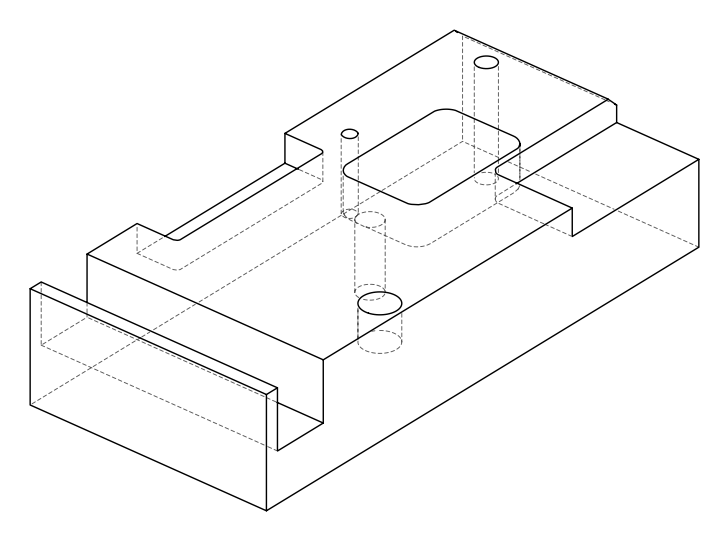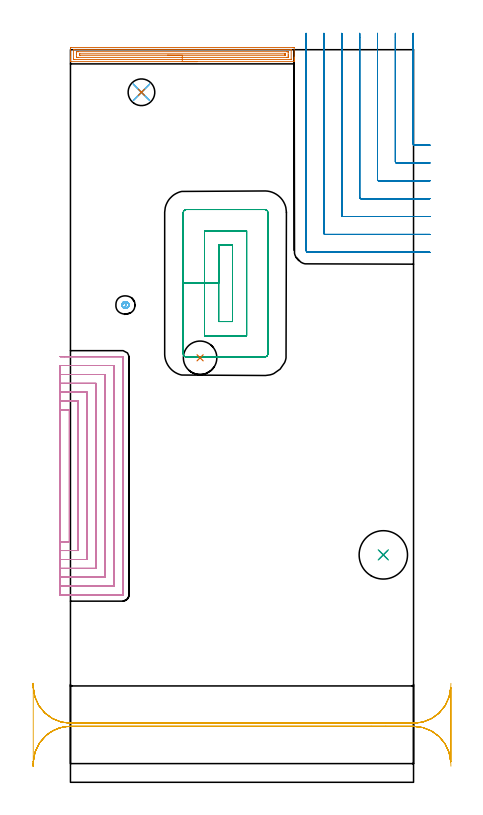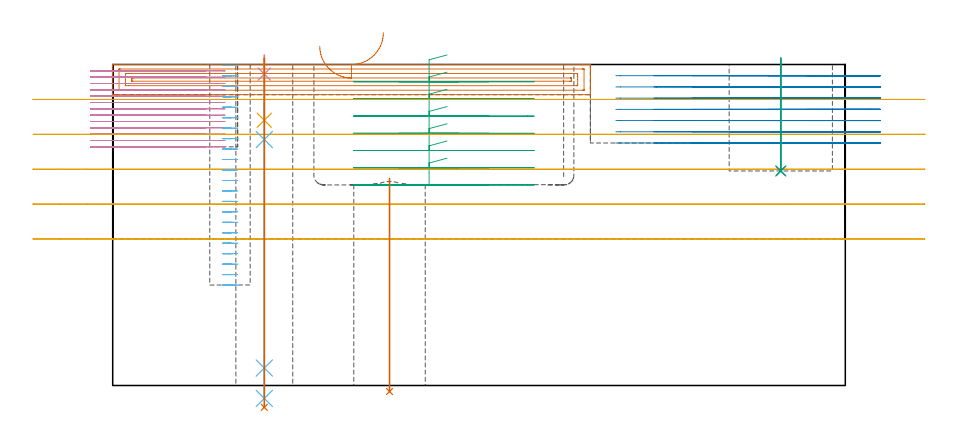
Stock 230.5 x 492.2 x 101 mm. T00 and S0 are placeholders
(PLAN: 13 operations, 12 tool changes, 115.4 min)
(1 AREA_MILL | FG_CHAMFER_SURFACE | UGT0205_001 | 5 min | 7037 mm3)
(2 MILL_CORNER_NOTCH_RECTANGULAR | CORNER_NOTCH_RECTANGULAR | NXT0201_012 | Follow Part, ap 4, ae 75% | 16.89 min | 284741 mm3)
(3 MILL_RECTANGULAR_POCKET | POCKET_RECTANGULAR_STRAIGHT | NXT0201_007 | Follow Part, ap 6.25, ae 75% | 10.07 min | 376706 mm3)
(4 MILL_SLOT | SLOT_PARTIAL_RECTANGULAR | NXT0201_009 | Follow Part, ap 2, ae 75% | 71.49 min | 171139 mm3)
(5 MILL_RECTANGULAR_SLOT | SLOT_RECTANGULAR | UGT0201_005 | Follow Part, ap 12.5, ae 75% | 8.15 min | 659563 mm3)
(6 MILL_BLIND_HOLE_FROM_SOLID_MATERIAL | STEP1POCKET | NXT0201_009 | Spiral | 2.11 min | 8729 mm3)
(7 INDEXABLE_INSERT_DRILL_THROUGH_HOLE_FROM_SOLID | STEP1HOLE_1 | NXT0302_016 | 0.28 min | 25134 mm3)
(8 INDEXABLE_INSERT_DRILL_BLIND_HOLE_FROM_SOLID | STEP1POCKET_1 | NXT0302_013 | 0.14 min | 11527 mm3)
(9 DRILL_TO_ENLARGE_BLIND_HOLE | STEP1POCKET_1 | UGT0301_382 | 0.14 min | 16198 mm3)
(10 SPOT_DRILL | STEP1HOLE | NXT0321_9005460120000 | 0.05 min | 143 mm3)
(11 DRILL_BLIND_HOLE_INTO_CENTER | STEP1HOLE | NXT0301_088 | 0.08 min | 1627 mm3)
(12 GUN_DRILL_THROUGH_HOLE | STEP1HOLE | UGT0307_008 | 0.52 min | 7821 mm3)
(13 DRILL_TO_ENLARGE_THROUGH_HOLE | STEP1HOLE | UGT0301_249 | 0.44 min | 15731 mm3)
(TOOL UGT0205_001 | Chamfer Mill 20 x 3 x 45 deg. | D20 FL50 Z2)
(TOOL NXT0201_012 | ENDMILL 16mm [2P460-1600-NA 1630] | D16 FL38 Z6)
(TOOL NXT0201_007 | ENDMILL 25mm [R216.25-25050GCK54P 1620] | D25 R3 FL54 Z5)
(TOOL NXT0201_009 | ENDMILL 8mm [2P460-0800-NA 1630] | D8 FL26 Z6)
(TOOL UGT0201_005 | End Mill 50 mm | D50 FL150 Z8)
(TOOL NXT0302_016 | Index. Insert Drill 22.5mm [880-D2250L25-03] | D22.5 PA176 FL68 Z2)
(TOOL NXT0302_013 | Index. Insert Drill 21mm [880-D2100L25-05] | D21 PA176 FL105 Z2)
(TOOL UGT0301_382 | Twist Drill Flat Bottom 32.5 mm | D32.5 PA180 FL175 Z2)
(TOOL NXT0321_9005460120000 | NC Spot Drill, 142deg, 12mm, Carbide, Uncoated | D12 PA142 FL30 Z2)
(TOOL NXT0301_088 | Carbide Drill 11.7mm [860.1-1170-035A1-MM 2214] | D11.7 PA140 FL55 Z2)
(TOOL UGT0307_008 | Gun Drill 11 mm | D11 PA130 FL24 Z1)
(TOOL UGT0301_249 | Twist Drill 17.9 mm | D17.9 PA118 FL130 Z2)
(OP 1 AREA_MILL)
G17 G21 G94 G90
T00 M6
G54
G17 G0 G90 X85.15 Y484.2 S1061 M3
G43 Z111. H0
G94 G1 X85.112 Z110.128 F250.
X84.998 Z109.264
X84.809 Z108.412
X84.547 Z107.58
X84.213 Z106.774
X83.81 Z106.
X83.342 Z105.264
X82.81 Z104.572
X82.221 Z103.929
X81.578 Z103.34
X80.886 Z102.808
X80.15 Z102.34
X79.376 Z101.937
X78.57 Z101.603
X77.738 Z101.341
X76.887 Z101.152
X76.022 Z101.038
X75.15 Z101.
X0.163
X0.01 Y484.202 Z100.988
X0.003 Y484.333 Z100.859
X0. Y484.471 Z100.729
Y484.809 Z100.391
Y485.447 Z99.748
Y486.642 Z98.555
Y487.199 Z97.995
Y493.329 Z91.869
X0.003 Y493.61 Z91.587
X0.01 Y493.692 Z91.505
X0.094 Y493.699 Z91.499
X0.609 Y493.7 Z91.5
X149.691
X150.211 Y493.695 Z91.503
X150.29 Y493.692 Z91.506
X150.3 Y493.607 Z91.59
Y487.199 Z97.995
Y486.642 Z98.555
Y486.323 Z98.873
Y485.766 Z99.43
Y485.447 Z99.748
Y484.809 Z100.391
Y484.47 Z100.729
X150.297 Y484.333 Z100.859
X150.29 Y484.202 Z100.988
X150.137 Y484.2 Z101.
X75.15
Y485.614 Z99.586
X2.394
X2.223 Y485.615 Z99.585
X2.048 Y485.619 Z99.581
X2.012 Y485.621 Z99.579
X2.006 Y485.645 Z99.555
X2.003 Y485.673 Z99.527
X2. Y485.834 Z99.366
X2.001 Y492.093 Z93.107
X2.005 Y492.196 Z93.004
X2.01 Y492.264 Z92.936
X2.018 Y492.279 Z92.921
X2.034 Y492.281 Z92.919
X2.394 Y492.285 Z92.915
X2.565 Y492.286 Z92.914
X147.906 Y492.285 Z92.915
X148.077
X148.252 Y492.281 Z92.919
X148.288 Y492.279 Z92.921
X148.294 Y492.255 Z92.945
X148.297 Y492.227 Z92.973
X148.3 Y492.066 Z93.134
X148.299 Y485.807 Z99.393
X148.295 Y485.704 Z99.496
X148.29 Y485.637 Z99.563
X148.282 Y485.621 Z99.579
X148.266 Y485.619 Z99.581
X147.906 Y485.615 Z99.585
X147.735 Y485.614 Z99.586
X75.15
Y487.028 Z98.172
X5.073 Y487.029 Z98.171
X4.352 Y487.03 Z98.17
X4.18 Y487.032 Z98.168
X4.016 Y487.035 Z98.165
X4.008 Y487.199 Z98.001
X4.002 Y487.373 Z97.827
X4. Y488.95 Z96.25
Y489.826 Z95.374
X4.001 Y490.001 Z95.199
X4.01 Y490.701 Z94.499
X4.014 Y490.865 Z94.335
X5.073 Y490.871 Z94.329
X145.228
X145.948 Y490.87 Z94.33
X146.12 Y490.868 Z94.332
X146.284 Y490.865 Z94.335
X146.292 Y490.701 Z94.499
X146.298 Y490.527 Z94.673
X146.3 Y488.95 Z96.25
Y488.074 Z97.126
X146.299 Y487.899 Z97.301
X146.29 Y487.199 Z98.001
X146.286 Y487.035 Z98.165
X145.228 Y487.029 Z98.171
X75.15 Y487.028 Z98.172
Y488.443 Z96.757
X6.482
X6.133 Y488.444 Z96.756
X6.072 Y488.446 Z96.754
X6.015 Y488.449 Z96.751
X6.01 Y488.533 Z96.667
X6. Y488.916 Z96.284
Y488.95 Z96.25
X6.003 Y489.371 Z95.829
X6.006 Y489.423 Z95.777
X6.009 Y489.445 Z95.755
X6.033 Y489.45 Z95.75
X6.168 Y489.454 Z95.746
X6.342 Y489.457 Z95.743
X143.818
X144.167 Y489.456 Z95.744
X144.228 Y489.454 Z95.746
X144.285 Y489.451 Z95.749
X144.29 Y489.366 Z95.834
X144.3 Y488.984 Z96.216
Y488.95 Z96.25
X144.297 Y488.529 Z96.671
X144.294 Y488.477 Z96.723
X144.291 Y488.455 Z96.745
X144.267 Y488.45 Z96.75
X144.132 Y488.446 Z96.754
X143.959 Y488.443 Z96.757
X75.15
X74.278 Z96.795
X73.414 Z96.909
X72.562 Z97.098
X71.73 Z97.36
X70.924 Z97.694
X70.15 Z98.097
X69.414 Z98.566
X68.722 Z99.097
X68.079 Z99.686
X67.49 Z100.329
X66.959 Z101.022
X66.49 Z101.757
X66.087 Z102.531
X65.753 Z103.337
X65.491 Z104.169
X65.302 Z105.021
X65.188 Z105.886
X65.15 Z106.757
G0 Z111.
M5
M2
(OP 2 MILL_CORNER_NOTCH_RECTANGULAR)
G17 G21 G94 G90
T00 M6
G54
G17 G0 G90 X230.3 Y503.2 S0 M3
G43 Z111. H1
Z97.471
G94 G1 Y500.2 F250.
Y428.894 F500.
G3 X231.094 Y428.1 R0.8
G1 X238.5
X241.5 F250.
G0 Z111.
X218.3 Y503.2
Z97.471
G1 Y500.2
Y416.894 F500.
G3 X219.094 Y416.1 R0.8
G1 X238.5
X241.5 F250.
G0 Z111.
X206.3 Y503.2
Z97.471
G1 Y500.2
Y404.894 F500.
G3 X207.094 Y404.1 R0.8
G1 X238.5
X241.5 F250.
G0 Z111.
X194.3 Y503.2
Z97.471
G1 Y500.2
Y392.895 F500.
G3 X195.095 Y392.1 R0.8
G1 X238.5
X241.5 F250.
G0 Z111.
X182.3 Y503.2
Z97.471
G1 Y500.2
Y380.895 F500.
G3 X183.095 Y380.1 R0.8
G1 X238.5
X241.5 F250.
G0 Z111.
X170.3 Y503.2
Z97.471
G1 Y500.2
Y368.895 F500.
G3 X171.095 Y368.1 R0.8
G1 X238.5
X241.5 F250.
G0 Z111.
X158.3 Y503.2
Z97.471
G1 Y500.2
Y357.5 F500.
G3 X159.7 Y356.1 R1.4
G1 X238.5
X241.5 F250.
G0 Z111.
X230.3 Y503.2
Z93.943
G1 Y500.2
Y428.894 F500.
G3 X231.094 Y428.1 R0.8
G1 X238.5
X241.5 F250.
G0 Z111.
X218.3 Y503.2
Z93.943
G1 Y500.2
Y416.894 F500.
G3 X219.094 Y416.1 R0.8
G1 X238.5
X241.5 F250.
G0 Z111.
X206.3 Y503.2
Z93.943
G1 Y500.2
Y404.894 F500.
G3 X207.094 Y404.1 R0.8
G1 X238.5
X241.5 F250.
G0 Z111.
X194.3 Y503.2
Z93.943
G1 Y500.2
Y392.895 F500.
G3 X195.095 Y392.1 R0.8
G1 X238.5
X241.5 F250.
G0 Z111.
X182.3 Y503.2
Z93.943
G1 Y500.2
Y380.895 F500.
G3 X183.095 Y380.1 R0.8
G1 X238.5
X241.5 F250.
G0 Z111.
X170.3 Y503.2
Z93.943
G1 Y500.2
Y368.895 F500.
G3 X171.095 Y368.1 R0.8
G1 X238.5
X241.5 F250.
G0 Z111.
X158.3 Y503.2
Z93.943
G1 Y500.2
Y357.5 F500.
G3 X159.7 Y356.1 R1.4
G1 X238.5
X241.5 F250.
G0 Z111.
X230.3 Y503.2
Z90.414
G1 Y500.2
Y428.894 F500.
G3 X231.094 Y428.1 R0.8
G1 X238.5
X241.5 F250.
G0 Z111.
X218.3 Y503.2
Z90.414
G1 Y500.2
Y416.894 F500.
G3 X219.094 Y416.1 R0.8
G1 X238.5
X241.5 F250.
G0 Z111.
X206.3 Y503.2
Z90.414
G1 Y500.2
Y404.894 F500.
G3 X207.094 Y404.1 R0.8
G1 X238.5
X241.5 F250.
G0 Z111.
X194.3 Y503.2
Z90.414
G1 Y500.2
Y392.895 F500.
G3 X195.095 Y392.1 R0.8
G1 X238.5
X241.5 F250.
G0 Z111.
X182.3 Y503.2
Z90.414
G1 Y500.2
Y380.895 F500.
G3 X183.095 Y380.1 R0.8
G1 X238.5
X241.5 F250.
G0 Z111.
X170.3 Y503.2
Z90.414
G1 Y500.2
Y368.895 F500.
G3 X171.095 Y368.1 R0.8
G1 X238.5
X241.5 F250.
G0 Z111.
X158.3 Y503.2
Z90.414
G1 Y500.2
Y357.5 F500.
G3 X159.7 Y356.1 R1.4
G1 X238.5
X241.5 F250.
G0 Z111.
X230.3 Y503.2
Z86.886
G1 Y500.2
Y428.894 F500.
G3 X231.094 Y428.1 R0.8
G1 X238.5
X241.5 F250.
G0 Z111.
X218.3 Y503.2
Z86.886
G1 Y500.2
Y416.894 F500.
G3 X219.094 Y416.1 R0.8
G1 X238.5
X241.5 F250.
G0 Z111.
X206.3 Y503.2
Z86.886
G1 Y500.2
Y404.894 F500.
G3 X207.094 Y404.1 R0.8
G1 X238.5
X241.5 F250.
G0 Z111.
X194.3 Y503.2
Z86.886
G1 Y500.2
Y392.895 F500.
G3 X195.095 Y392.1 R0.8
G1 X238.5
X241.5 F250.
G0 Z111.
X182.3 Y503.2
Z86.886
G1 Y500.2
Y380.895 F500.
G3 X183.095 Y380.1 R0.8
G1 X238.5
X241.5 F250.
G0 Z111.
X170.3 Y503.2
Z86.886
G1 Y500.2
Y368.895 F500.
G3 X171.095 Y368.1 R0.8
G1 X238.5
X241.5 F250.
G0 Z111.
X158.3 Y503.2
Z86.886
G1 Y500.2
Y357.5 F500.
G3 X159.7 Y356.1 R1.4
G1 X238.5
X241.5 F250.
G0 Z111.
X230.3 Y503.2
Z83.357
G1 Y500.2
Y428.894 F500.
G3 X231.094 Y428.1 R0.8
G1 X238.5
X241.5 F250.
G0 Z111.
X218.3 Y503.2
Z83.357
G1 Y500.2
Y416.894 F500.
G3 X219.094 Y416.1 R0.8
G1 X238.5
X241.5 F250.
G0 Z111.
X206.3 Y503.2
Z83.357
G1 Y500.2
Y404.894 F500.
G3 X207.094 Y404.1 R0.8
G1 X238.5
X241.5 F250.
G0 Z111.
X194.3 Y503.2
Z83.357
G1 Y500.2
Y392.895 F500.
G3 X195.095 Y392.1 R0.8
G1 X238.5
X241.5 F250.
G0 Z111.
X182.3 Y503.2
Z83.357
G1 Y500.2
Y380.895 F500.
G3 X183.095 Y380.1 R0.8
G1 X238.5
X241.5 F250.
G0 Z111.
X170.3 Y503.2
Z83.357
G1 Y500.2
Y368.895 F500.
G3 X171.095 Y368.1 R0.8
G1 X238.5
X241.5 F250.
G0 Z111.
X158.3 Y503.2
Z83.357
G1 Y500.2
Y357.5 F500.
G3 X159.7 Y356.1 R1.4
G1 X238.5
X241.5 F250.
G0 Z111.
X230.3 Y503.2
Z79.829
G1 Y500.2
Y428.894 F500.
G3 X231.094 Y428.1 R0.8
G1 X238.5
X241.5 F250.
G0 Z111.
X218.3 Y503.2
Z79.829
G1 Y500.2
Y416.894 F500.
G3 X219.094 Y416.1 R0.8
G1 X238.5
X241.5 F250.
G0 Z111.
X206.3 Y503.2
Z79.829
G1 Y500.2
Y404.894 F500.
G3 X207.094 Y404.1 R0.8
G1 X238.5
X241.5 F250.
G0 Z111.
X194.3 Y503.2
Z79.829
G1 Y500.2
Y392.895 F500.
G3 X195.095 Y392.1 R0.8
G1 X238.5
X241.5 F250.
G0 Z111.
X182.3 Y503.2
Z79.829
G1 Y500.2
Y380.895 F500.
G3 X183.095 Y380.1 R0.8
G1 X238.5
X241.5 F250.
G0 Z111.
X170.3 Y503.2
Z79.829
G1 Y500.2
Y368.895 F500.
G3 X171.095 Y368.1 R0.8
G1 X238.5
X241.5 F250.
G0 Z111.
X158.3 Y503.2
Z79.829
G1 Y500.2
Y357.5 F500.
G3 X159.7 Y356.1 R1.4
G1 X238.5
X241.5 F250.
G0 Z111.
X230.3 Y503.2
Z76.3
G1 Y500.2
Y428.894 F500.
G3 X231.094 Y428.1 R0.8
G1 X238.5
X241.5 F250.
G0 Z111.
X218.3 Y503.2
Z76.3
G1 Y500.2
Y416.894 F500.
G3 X219.094 Y416.1 R0.8
G1 X238.5
X241.5 F250.
G0 Z111.
X206.3 Y503.2
Z76.3
G1 Y500.2
Y404.894 F500.
G3 X207.094 Y404.1 R0.8
G1 X238.5
X241.5 F250.
G0 Z111.
X194.3 Y503.2
Z76.3
G1 Y500.2
Y392.895 F500.
G3 X195.095 Y392.1 R0.8
G1 X238.5
X241.5 F250.
G0 Z111.
X182.3 Y503.2
Z76.3
G1 Y500.2
Y380.895 F500.
G3 X183.095 Y380.1 R0.8
G1 X238.5
X241.5 F250.
G0 Z111.
X170.3 Y503.2
Z76.3
G1 Y500.2
Y368.895 F500.
G3 X171.095 Y368.1 R0.8
G1 X238.5
X241.5 F250.
G0 Z111.
X158.3 Y503.2
Z76.3
G1 Y500.2
Y357.5 F500.
G3 X159.7 Y356.1 R1.4
G1 X238.5
X241.5 F250.
G0 Z111.
M5
M2
(OP 3 MILL_RECTANGULAR_POCKET)
G17 G21 G94 G90
T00 M6
G54
G17 G0 G90 X105.202 Y361.05 S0 M3
G43 Z111. H1
Z104.
G94 G1 X99.55 Z102.485 F250.
Y335.3 Z95.586
Y309.55 F500.
X108.85
Y361.05
X99.55
Y335.3
X90.05
Y300.05
X118.35
Y370.55
X90.05
Y335.3
X75.8
Y287.8
G3 X77.8 Y285.8 R2.
G1 X130.6
G3 X132.6 Y287.8 R2.
G1 Y382.8
G3 X130.6 Y384.8 R2.
G1 X77.8
G3 X75.8 Y382.8 R2.
G1 Y335.3
Y334.3
G0 X105.202 Y361.05 Z98.586
G1 X99.55 Z97.071 F250.
Y335.3 Z90.171
Y309.55 F500.
X108.85
Y361.05
X99.55
Y335.3
X90.05
Y300.05
X118.35
Y370.55
X90.05
Y335.3
X75.8
Y287.8
G3 X77.8 Y285.8 R2.
G1 X130.6
G3 X132.6 Y287.8 R2.
G1 Y382.8
G3 X130.6 Y384.8 R2.
G1 X77.8
G3 X75.8 Y382.8 R2.
G1 Y335.3
Y334.3
G0 X105.202 Y361.05 Z93.171
G1 X99.55 Z91.657 F250.
Y335.3 Z84.757
Y309.55 F500.
X108.85
Y361.05
X99.55
Y335.3
X90.05
Y300.05
X118.35
Y370.55
X90.05
Y335.3
X75.8
Y287.8
G3 X77.8 Y285.8 R2.
G1 X130.6
G3 X132.6 Y287.8 R2.
G1 Y382.8
G3 X130.6 Y384.8 R2.
G1 X77.8
G3 X75.8 Y382.8 R2.
G1 Y335.3
Y334.3
G0 X105.202 Y361.05 Z87.757
G1 X99.55 Z86.243 F250.
Y335.3 Z79.343
Y309.55 F500.
X108.85
Y361.05
X99.55
Y335.3
X90.05
Y300.05
X118.35
Y370.55
X90.05
Y335.3
X75.8
Y287.8
G3 X77.8 Y285.8 R2.
G1 X130.6
G3 X132.6 Y287.8 R2.
G1 Y382.8
G3 X130.6 Y384.8 R2.
G1 X77.8
G3 X75.8 Y382.8 R2.
G1 Y335.3
Y334.3
G0 X105.202 Y361.05 Z82.343
G1 X99.55 Z80.828 F250.
Y335.3 Z73.929
Y309.55 F500.
X108.85
Y361.05
X99.55
Y335.3
X90.05
Y300.05
X118.35
Y370.55
X90.05
Y335.3
X75.8
Y287.8
G3 X77.8 Y285.8 R2.
G1 X130.6
G3 X132.6 Y287.8 R2.
G1 Y382.8
G3 X130.6 Y384.8 R2.
G1 X77.8
G3 X75.8 Y382.8 R2.
G1 Y335.3
Y334.3
G0 X105.202 Y361.05 Z76.929
G1 X99.55 Z75.414 F250.
Y335.3 Z68.514
Y309.55 F500.
X108.85
Y361.05
X99.55
Y335.3
X90.05
Y300.05
X118.35
Y370.55
X90.05
Y335.3
X75.8
Y287.8
G3 X77.8 Y285.8 R2.
G1 X130.6
G3 X132.6 Y287.8 R2.
G1 Y382.8
G3 X130.6 Y384.8 R2.
G1 X77.8
G3 X75.8 Y382.8 R2.
G1 Y335.3
Y334.3
G0 X105.202 Y361.05 Z71.514
G1 X99.55 Z70. F250.
Y335.3 Z63.1
Y309.55 F500.
X108.85
Y361.05
X99.55
Y335.3
X90.05
Y300.05
X118.35
Y370.55
X90.05
Y335.3
X75.8
Y287.8
G3 X77.8 Y285.8 R2.
G1 X130.6
G3 X132.6 Y287.8 R2.
G1 Y382.8
G3 X130.6 Y384.8 R2.
G1 X77.8
G3 X75.8 Y382.8 R2.
G1 Y335.3
Y334.3
G0 Z111.
M5
M2
(OP 4 MILL_SLOT)
G17 G21 G94 G90
T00 M6
G54
G17 G0 G90 X-7. Y161.7 S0 M3
G43 Z111. H1
Z99.008
G94 G1 X-4. F250.
X-0.7 F500.
Y250.
X-4.
X-7. F250.
Y155.7
X-4.
X5.3 F500.
Y256.
X-4.
X-7. F250.
Y149.7
X-4.
X11.3 F500.
Y262.
X-4.
X-7. F250.
Y143.7
X-4.
X17.3 F500.
Y268.
X-4.
X-7. F250.
Y137.7
X-4.
X23.3 F500.
Y274.
X-4.
X-7. F250.
Y131.7
X-4.
X29.3 F500.
Y280.
X-4.
X-7. F250.
Y125.7
X-4.
X35. F500.
G3 X35.3 Y126. R0.3
G1 Y285.7
G3 X35. Y286. R0.3
G1 X-4.
X-7. F250.
G0 Y161.7 Z97.015
G1 X-4.
X-0.7 F500.
Y250.
X-4.
X-7. F250.
Y155.7
X-4.
X5.3 F500.
Y256.
X-4.
X-7. F250.
Y149.7
X-4.
X11.3 F500.
Y262.
X-4.
X-7. F250.
Y143.7
X-4.
X17.3 F500.
Y268.
X-4.
X-7. F250.
Y137.7
X-4.
X23.3 F500.
Y274.
X-4.
X-7. F250.
Y131.7
X-4.
X29.3 F500.
Y280.
X-4.
X-7. F250.
Y125.7
X-4.
X35. F500.
G3 X35.3 Y126. R0.3
G1 Y285.7
G3 X35. Y286. R0.3
G1 X-4.
X-7. F250.
G0 Y161.7 Z95.023
G1 X-4.
X-0.7 F500.
Y250.
X-4.
X-7. F250.
Y155.7
X-4.
X5.3 F500.
Y256.
X-4.
X-7. F250.
Y149.7
X-4.
X11.3 F500.
Y262.
X-4.
X-7. F250.
Y143.7
X-4.
X17.3 F500.
Y268.
X-4.
X-7. F250.
Y137.7
X-4.
X23.3 F500.
Y274.
X-4.
X-7. F250.
Y131.7
X-4.
X29.3 F500.
Y280.
X-4.
X-7. F250.
Y125.7
X-4.
X35. F500.
G3 X35.3 Y126. R0.3
G1 Y285.7
G3 X35. Y286. R0.3
G1 X-4.
X-7. F250.
G0 Y161.7 Z93.031
G1 X-4.
X-0.7 F500.
Y250.
X-4.
X-7. F250.
Y155.7
X-4.
X5.3 F500.
Y256.
X-4.
X-7. F250.
Y149.7
X-4.
X11.3 F500.
Y262.
X-4.
X-7. F250.
Y143.7
X-4.
X17.3 F500.
Y268.
X-4.
X-7. F250.
Y137.7
X-4.
X23.3 F500.
Y274.
X-4.
X-7. F250.
Y131.7
X-4.
X29.3 F500.
Y280.
X-4.
X-7. F250.
Y125.7
X-4.
X35. F500.
G3 X35.3 Y126. R0.3
G1 Y285.7
G3 X35. Y286. R0.3
G1 X-4.
X-7. F250.
G0 Y161.7 Z91.038
G1 X-4.
X-0.7 F500.
Y250.
X-4.
X-7. F250.
Y155.7
X-4.
X5.3 F500.
Y256.
X-4.
X-7. F250.
Y149.7
X-4.
X11.3 F500.
Y262.
X-4.
X-7. F250.
Y143.7
X-4.
X17.3 F500.
Y268.
X-4.
X-7. F250.
Y137.7
X-4.
X23.3 F500.
Y274.
X-4.
X-7. F250.
Y131.7
X-4.
X29.3 F500.
Y280.
X-4.
X-7. F250.
Y125.7
X-4.
X35. F500.
G3 X35.3 Y126. R0.3
G1 Y285.7
G3 X35. Y286. R0.3
G1 X-4.
X-7. F250.
G0 Y161.7 Z89.046
G1 X-4.
X-0.7 F500.
Y250.
X-4.
X-7. F250.
Y155.7
X-4.
X5.3 F500.
Y256.
X-4.
X-7. F250.
Y149.7
X-4.
X11.3 F500.
Y262.
X-4.
X-7. F250.
Y143.7
X-4.
X17.3 F500.
Y268.
X-4.
X-7. F250.
Y137.7
X-4.
X23.3 F500.
Y274.
X-4.
X-7. F250.
Y131.7
X-4.
X29.3 F500.
Y280.
X-4.
X-7. F250.
Y125.7
X-4.
X35. F500.
G3 X35.3 Y126. R0.3
G1 Y285.7
G3 X35. Y286. R0.3
G1 X-4.
X-7. F250.
G0 Y161.7 Z87.054
G1 X-4.
X-0.7 F500.
Y250.
X-4.
X-7. F250.
Y155.7
X-4.
X5.3 F500.
Y256.
X-4.
X-7. F250.
Y149.7
X-4.
X11.3 F500.
Y262.
X-4.
X-7. F250.
Y143.7
X-4.
X17.3 F500.
Y268.
X-4.
X-7. F250.
Y137.7
X-4.
X23.3 F500.
Y274.
X-4.
X-7. F250.
Y131.7
X-4.
X29.3 F500.
Y280.
X-4.
X-7. F250.
Y125.7
X-4.
X35. F500.
G3 X35.3 Y126. R0.3
G1 Y285.7
G3 X35. Y286. R0.3
G1 X-4.
X-7. F250.
G0 Y161.7 Z85.062
G1 X-4.
X-0.7 F500.
Y250.
X-4.
X-7. F250.
Y155.7
X-4.
X5.3 F500.
Y256.
X-4.
X-7. F250.
Y149.7
X-4.
X11.3 F500.
Y262.
X-4.
X-7. F250.
Y143.7
X-4.
X17.3 F500.
Y268.
X-4.
X-7. F250.
Y137.7
X-4.
X23.3 F500.
Y274.
X-4.
X-7. F250.
Y131.7
X-4.
X29.3 F500.
Y280.
X-4.
X-7. F250.
Y125.7
X-4.
X35. F500.
G3 X35.3 Y126. R0.3
G1 Y285.7
G3 X35. Y286. R0.3
G1 X-4.
X-7. F250.
G0 Y161.7 Z83.069
G1 X-4.
X-0.7 F500.
Y250.
X-4.
X-7. F250.
Y155.7
X-4.
X5.3 F500.
Y256.
X-4.
X-7. F250.
Y149.7
X-4.
X11.3 F500.
Y262.
X-4.
X-7. F250.
Y143.7
X-4.
X17.3 F500.
Y268.
X-4.
X-7. F250.
Y137.7
X-4.
X23.3 F500.
Y274.
X-4.
X-7. F250.
Y131.7
X-4.
X29.3 F500.
Y280.
X-4.
X-7. F250.
Y125.7
X-4.
X35. F500.
G3 X35.3 Y126. R0.3
G1 Y285.7
G3 X35. Y286. R0.3
G1 X-4.
X-7. F250.
G0 Y161.7 Z81.077
G1 X-4.
X-0.7 F500.
Y250.
X-4.
X-7. F250.
Y155.7
X-4.
X5.3 F500.
Y256.
X-4.
X-7. F250.
Y149.7
X-4.
X11.3 F500.
Y262.
X-4.
X-7. F250.
Y143.7
X-4.
X17.3 F500.
Y268.
X-4.
X-7. F250.
Y137.7
X-4.
X23.3 F500.
Y274.
X-4.
X-7. F250.
Y131.7
X-4.
X29.3 F500.
Y280.
X-4.
X-7. F250.
Y125.7
X-4.
X35. F500.
G3 X35.3 Y126. R0.3
G1 Y285.7
G3 X35. Y286. R0.3
G1 X-4.
X-7. F250.
G0 Y161.7 Z79.085
G1 X-4.
X-0.7 F500.
Y250.
X-4.
X-7. F250.
Y155.7
X-4.
X5.3 F500.
Y256.
X-4.
X-7. F250.
Y149.7
X-4.
X11.3 F500.
Y262.
X-4.
X-7. F250.
Y143.7
X-4.
X17.3 F500.
Y268.
X-4.
X-7. F250.
Y137.7
X-4.
X23.3 F500.
Y274.
X-4.
X-7. F250.
Y131.7
X-4.
X29.3 F500.
Y280.
X-4.
X-7. F250.
Y125.7
X-4.
X35. F500.
G3 X35.3 Y126. R0.3
G1 Y285.7
G3 X35. Y286. R0.3
G1 X-4.
X-7. F250.
G0 Y161.7 Z77.092
G1 X-4.
X-0.7 F500.
Y250.
X-4.
X-7. F250.
Y155.7
X-4.
X5.3 F500.
Y256.
X-4.
X-7. F250.
Y149.7
X-4.
X11.3 F500.
Y262.
X-4.
X-7. F250.
Y143.7
X-4.
X17.3 F500.
Y268.
X-4.
X-7. F250.
Y137.7
X-4.
X23.3 F500.
Y274.
X-4.
X-7. F250.
Y131.7
X-4.
X29.3 F500.
Y280.
X-4.
X-7. F250.
Y125.7
X-4.
X35. F500.
G3 X35.3 Y126. R0.3
G1 Y285.7
G3 X35. Y286. R0.3
G1 X-4.
X-7. F250.
G0 Y161.7 Z75.1
G1 X-4.
X-0.7 F500.
Y250.
X-4.
X-7. F250.
Y155.7
X-4.
X5.3 F500.
Y256.
X-4.
X-7. F250.
Y149.7
X-4.
X11.3 F500.
Y262.
X-4.
X-7. F250.
Y143.7
X-4.
X17.3 F500.
Y268.
X-4.
X-7. F250.
Y137.7
X-4.
X23.3 F500.
Y274.
X-4.
X-7. F250.
Y131.7
X-4.
X29.3 F500.
Y280.
X-4.
X-7. F250.
Y125.7
X-4.
X35. F500.
G3 X35.3 Y126. R0.3
G1 Y285.7
G3 X35. Y286. R0.3
G1 X-4.
X-7. F250.
G0 Z111.
M5
M2
(OP 5 MILL_RECTANGULAR_SLOT)
G17 G21 G94 G90
T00 M6
G54
G17 G0 G90 X-25.117 Y10.828 S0 M3
G43 Z111. H0
Z90.02
G94 G1 X-24.97 Y13.824 F250.
G2 X-16.518 Y31.365 R25. F500.
X-7.907 Y36.317 R25. F410.
X0. Y37.6 R25. F311.
G1 X201.955
X211.955 F433.
X230.5 F500.
G2 X255.47 Y13.824 R25.
G1 X255.5
Y63.476
X255.47
G2 X230.5 Y39.7 R25.
G1 X0.
G2 X-24.97 Y63.476 R25.
G1 X-25.117 Y66.472 F250.
G0 Z111.
X255.617
Z79.04
G1 X255.47 Y63.476
G2 X247.018 Y45.935 R25. F500.
X238.407 Y40.983 R25. F406.
X230.5 Y39.7 R25. F313.
G1 X28.545
X18.545 F446.
X0. F500.
G2 X-24.97 Y63.476 R25.
G1 X-25.
Y13.824
X-24.97
G2 X0. Y37.6 R25.
G1 X230.5
G2 X255.47 Y13.824 R25.
G1 X255.617 Y10.828 F250.
G0 Z111.
X-25.117
Z68.06
G1 X-24.97 Y13.824
G2 X-16.518 Y31.365 R25. F500.
X-7.907 Y36.317 R25. F410.
X0. Y37.6 R25. F311.
G1 X201.955
X211.955 F433.
X230.5 F500.
G2 X255.47 Y13.824 R25.
G1 X255.5
Y63.476
X255.47
G2 X230.5 Y39.7 R25.
G1 X0.
G2 X-24.97 Y63.476 R25.
G1 X-25.117 Y66.472 F250.
G0 Y10.828 Z57.08
G1 X-24.97 Y13.824
G2 X-16.518 Y31.365 R25. F500.
X-7.907 Y36.317 R25. F410.
X0. Y37.6 R25. F311.
G1 X201.955
X211.955 F433.
X230.5 F500.
G2 X255.47 Y13.824 R25.
G1 X255.5
Y63.476
X255.47
G2 X230.5 Y39.7 R25.
G1 X0.
G2 X-24.97 Y63.476 R25.
G1 X-25.117 Y66.472 F250.
G0 Y10.828 Z46.1
G1 X-24.97 Y13.824
G2 X-16.518 Y31.365 R25. F500.
X-7.907 Y36.317 R25. F410.
X0. Y37.6 R25. F311.
G1 X201.955
X211.955 F433.
X230.5 F500.
G2 X255.47 Y13.824 R25.
G1 X255.5
Y63.476
X255.47
G2 X230.5 Y39.7 R25.
G1 X0.
G2 X-24.97 Y63.476 R25.
G1 X-25.117 Y66.472 F250.
G0 Z111.
M5
M2
(OP 6 MILL_BLIND_HOLE_FROM_SOLID_MATERIAL)
G17 G21 G94 G90
T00 M6
G54
G17 G0 G90 X36.9 Y320.7 S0 M3
G43 Z111. H1
Z100.709
G94 G3 X37.265 Y321.182 R0.379 F250.
X36.581 Y321.831 R0.921
X34.958 Y321.212 R1.571
X34.896 Y319.472 R1.576
X38.128 Y318.696 R2.35
X34.896 Y319.472 R-2.35
X36.512 Y319.084 R1.175
X36.9 Y320.7 R1.175
G0 Z97.418
G3 X37.265 Y321.182 R0.379
X36.581 Y321.831 R0.921
X34.958 Y321.212 R1.571
X34.896 Y319.472 R1.576
X38.128 Y318.696 R2.35
X34.896 Y319.472 R-2.35
X36.512 Y319.084 R1.175
X36.9 Y320.7 R1.175
G0 Z94.127
G3 X37.265 Y321.182 R0.379
X36.581 Y321.831 R0.921
X34.958 Y321.212 R1.571
X34.896 Y319.472 R1.576
X38.128 Y318.696 R2.35
X34.896 Y319.472 R-2.35
X36.512 Y319.084 R1.175
X36.9 Y320.7 R1.175
G0 Z90.836
G3 X37.265 Y321.182 R0.379
X36.581 Y321.831 R0.921
X34.958 Y321.212 R1.571
X34.896 Y319.472 R1.576
X38.128 Y318.696 R2.35
X34.896 Y319.472 R-2.35
X36.512 Y319.084 R1.175
X36.9 Y320.7 R1.175
G0 Z87.545
G3 X37.265 Y321.182 R0.379
X36.581 Y321.831 R0.921
X34.958 Y321.212 R1.571
X34.896 Y319.472 R1.576
X38.128 Y318.696 R2.35
X34.896 Y319.472 R-2.35
X36.512 Y319.084 R1.175
X36.9 Y320.7 R1.175
G0 Z84.255
G3 X37.265 Y321.182 R0.379
X36.581 Y321.831 R0.921
X34.958 Y321.212 R1.571
X34.896 Y319.472 R1.576
X38.128 Y318.696 R2.35
X34.896 Y319.472 R-2.35
X36.512 Y319.084 R1.175
X36.9 Y320.7 R1.175
G0 Z80.964
G3 X37.265 Y321.182 R0.379
X36.581 Y321.831 R0.921
X34.958 Y321.212 R1.571
X34.896 Y319.472 R1.576
X38.128 Y318.696 R2.35
X34.896 Y319.472 R-2.35
X36.512 Y319.084 R1.175
X36.9 Y320.7 R1.175
G0 Z77.673
G3 X37.265 Y321.182 R0.379
X36.581 Y321.831 R0.921
X34.958 Y321.212 R1.571
X34.896 Y319.472 R1.576
X38.128 Y318.696 R2.35
X34.896 Y319.472 R-2.35
X36.512 Y319.084 R1.175
X36.9 Y320.7 R1.175
G0 Z74.382
G3 X37.265 Y321.182 R0.379
X36.581 Y321.831 R0.921
X34.958 Y321.212 R1.571
X34.896 Y319.472 R1.576
X38.128 Y318.696 R2.35
X34.896 Y319.472 R-2.35
X36.512 Y319.084 R1.175
X36.9 Y320.7 R1.175
G0 Z71.091
G3 X37.265 Y321.182 R0.379
X36.581 Y321.831 R0.921
X34.958 Y321.212 R1.571
X34.896 Y319.472 R1.576
X38.128 Y318.696 R2.35
X34.896 Y319.472 R-2.35
X36.512 Y319.084 R1.175
X36.9 Y320.7 R1.175
G0 Z67.8
G3 X37.265 Y321.182 R0.379
X36.581 Y321.831 R0.921
X34.958 Y321.212 R1.571
X34.896 Y319.472 R1.576
X38.128 Y318.696 R2.35
X34.896 Y319.472 R-2.35
X36.512 Y319.084 R1.175
X36.9 Y320.7 R1.175
G0 Z64.509
G3 X37.265 Y321.182 R0.379
X36.581 Y321.831 R0.921
X34.958 Y321.212 R1.571
X34.896 Y319.472 R1.576
X38.128 Y318.696 R2.35
X34.896 Y319.472 R-2.35
X36.512 Y319.084 R1.175
X36.9 Y320.7 R1.175
G0 Z61.218
G3 X37.265 Y321.182 R0.379
X36.581 Y321.831 R0.921
X34.958 Y321.212 R1.571
X34.896 Y319.472 R1.576
X38.128 Y318.696 R2.35
X34.896 Y319.472 R-2.35
X36.512 Y319.084 R1.175
X36.9 Y320.7 R1.175
G0 Z57.927
G3 X37.265 Y321.182 R0.379
X36.581 Y321.831 R0.921
X34.958 Y321.212 R1.571
X34.896 Y319.472 R1.576
X38.128 Y318.696 R2.35
X34.896 Y319.472 R-2.35
X36.512 Y319.084 R1.175
X36.9 Y320.7 R1.175
G0 Z54.636
G3 X37.265 Y321.182 R0.379
X36.581 Y321.831 R0.921
X34.958 Y321.212 R1.571
X34.896 Y319.472 R1.576
X38.128 Y318.696 R2.35
X34.896 Y319.472 R-2.35
X36.512 Y319.084 R1.175
X36.9 Y320.7 R1.175
G0 Z51.345
G3 X37.265 Y321.182 R0.379
X36.581 Y321.831 R0.921
X34.958 Y321.212 R1.571
X34.896 Y319.472 R1.576
X38.128 Y318.696 R2.35
X34.896 Y319.472 R-2.35
X36.512 Y319.084 R1.175
X36.9 Y320.7 R1.175
G0 Z48.055
G3 X37.265 Y321.182 R0.379
X36.581 Y321.831 R0.921
X34.958 Y321.212 R1.571
X34.896 Y319.472 R1.576
X38.128 Y318.696 R2.35
X34.896 Y319.472 R-2.35
X36.512 Y319.084 R1.175
X36.9 Y320.7 R1.175
G0 Z44.764
G3 X37.265 Y321.182 R0.379
X36.581 Y321.831 R0.921
X34.958 Y321.212 R1.571
X34.896 Y319.472 R1.576
X38.128 Y318.696 R2.35
X34.896 Y319.472 R-2.35
X36.512 Y319.084 R1.175
X36.9 Y320.7 R1.175
G0 Z41.473
G3 X37.265 Y321.182 R0.379
X36.581 Y321.831 R0.921
X34.958 Y321.212 R1.571
X34.896 Y319.472 R1.576
X38.128 Y318.696 R2.35
X34.896 Y319.472 R-2.35
X36.512 Y319.084 R1.175
X36.9 Y320.7 R1.175
G0 Z38.182
G3 X37.265 Y321.182 R0.379
X36.581 Y321.831 R0.921
X34.958 Y321.212 R1.571
X34.896 Y319.472 R1.576
X38.128 Y318.696 R2.35
X34.896 Y319.472 R-2.35
X36.512 Y319.084 R1.175
X36.9 Y320.7 R1.175
G0 Z34.891
G3 X37.265 Y321.182 R0.379
X36.581 Y321.831 R0.921
X34.958 Y321.212 R1.571
X34.896 Y319.472 R1.576
X38.128 Y318.696 R2.35
X34.896 Y319.472 R-2.35
X36.512 Y319.084 R1.175
X36.9 Y320.7 R1.175
G0 Z31.6
G3 X37.265 Y321.182 R0.379
X36.581 Y321.831 R0.921
X34.958 Y321.212 R1.571
X34.896 Y319.472 R1.576
X38.128 Y318.696 R2.35
X34.896 Y319.472 R-2.35
X36.512 Y319.084 R1.175
X36.9 Y320.7 R1.175
G0 Z111.
M5
M2
(OP 7 INDEXABLE_INSERT_DRILL_THROUGH_HOLE_FROM_SOLID)
G17 G21 G94 G90
T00 M6
G54
G17 G0 G90 X87.1 Y285.2 S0 M3
G43 Z111. H1
G94 G81 G98 Z-1.893 F250. R65.1
G80
M5
M2
(OP 8 INDEXABLE_INSERT_DRILL_BLIND_HOLE_FROM_SOLID)
G17 G21 G94 G90
T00 M6
G54
G17 G0 G90 X210.2 Y152.8 S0 M3
G43 Z111. H1
G94 G81 G98 Z67.5 F250. R103.
G80
M5
M2
(OP 9 DRILL_TO_ENLARGE_BLIND_HOLE)
G17 G21 G94 G90
T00 M6
G54
G17 G0 G90 X210.2 Y152.8 S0 M3
G43 Z111. H0
G94 G81 G98 Z67.5 F250. R103.
G80
M5
M2
(OP 10 SPOT_DRILL)
G17 G21 G94 G90
T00 M6
G54
G17 G0 G90 X47.7 Y463.6 S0 M3
G43 Z111. H0
G94 G81 G98 Z98. F250. R104.
G80
M5
M2
(OP 11 DRILL_BLIND_HOLE_INTO_CENTER)
G17 G21 G94 G90
T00 M6
G54
G17 G0 G90 X47.7 Y463.6 S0 M3
G43 Z111. H1
G94 G81 G98 Z83.45 F250. R103.
G80
M5
M2
(OP 12 GUN_DRILL_THROUGH_HOLE)
G17 G21 G94 G90
T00 M6
G54
G17 G0 G90 X47.7 Y463.6 M8
G43 Z111. H0
Z96.863
S716 M3
G94 G1 Z77.387 F125. M26
G4 X.084
Z5.5 F250.
G4 X.084
Z-4.065 F125.
G4 X.084
M5
M9
G0 Z96.863
Z111.
M2
(OP 13 DRILL_TO_ENLARGE_THROUGH_HOLE)
G17 G21 G94 G90
T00 M6
G54
G17 G0 G90 X47.7 Y463.6 S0 M3
G43 Z111. H0
G94 G73 G98 Z-6.878 F250. Q15.411 R103.
G80
M5
M2
